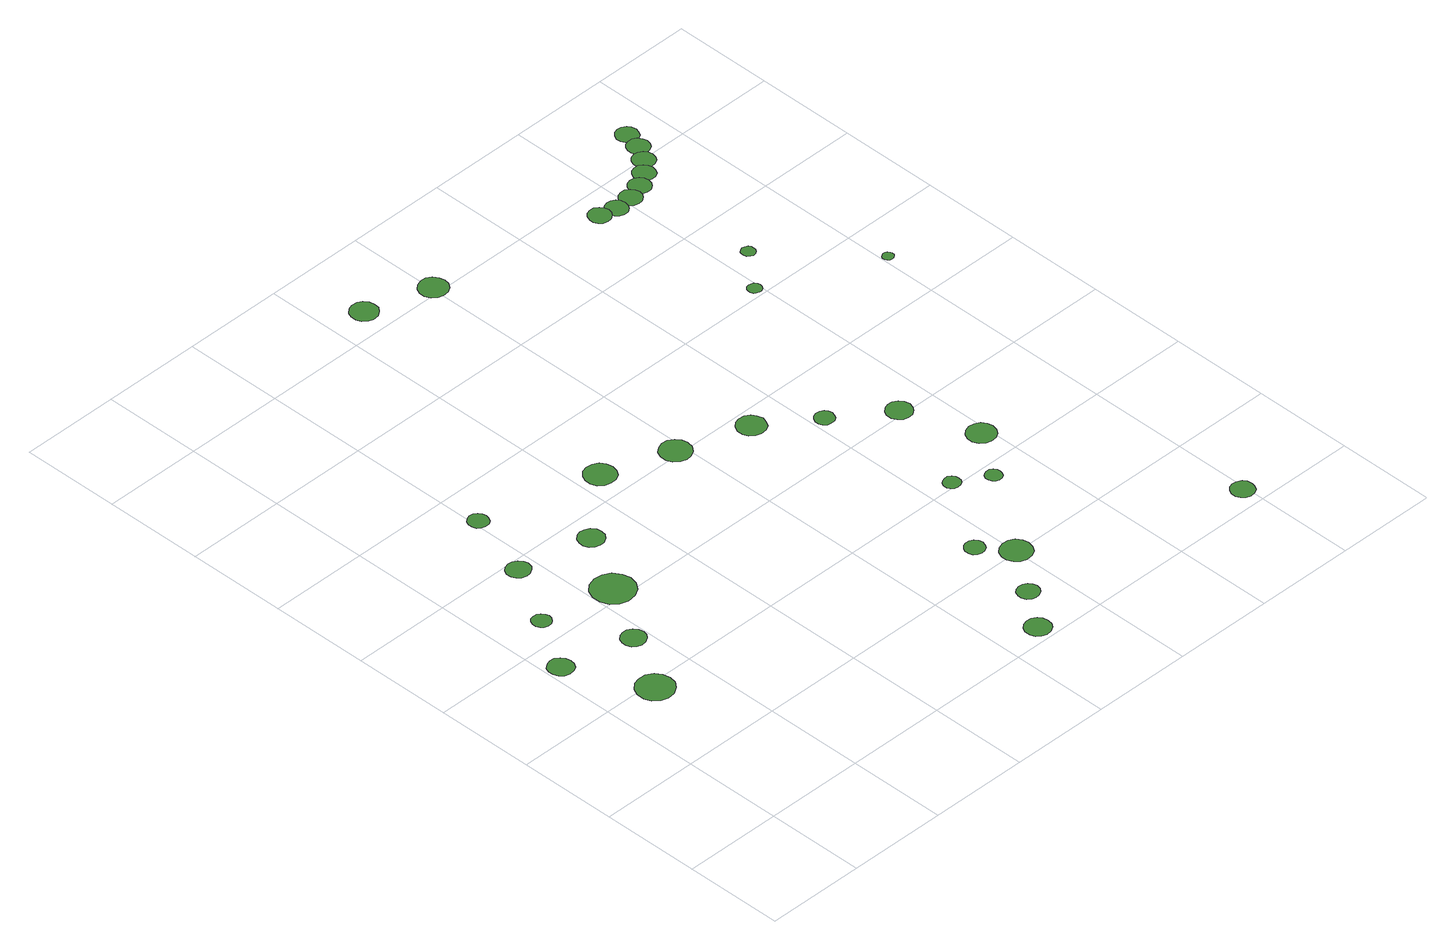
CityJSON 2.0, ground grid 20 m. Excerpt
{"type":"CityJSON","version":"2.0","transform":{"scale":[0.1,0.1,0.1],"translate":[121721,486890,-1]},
"CityObjects":{
"tree1":{"type":"SolitaryVegetationObject","attributes":{"function":"something"},"geometry":[{"type":"MultiSurface","lod":"1","boundaries":[[[0,1,2,3,4,5,6,7,8,9,10,11,12,13,14]]]}]},
"tree2":{"type":"SolitaryVegetationObject","attributes":{"function":"something"},"geometry":[{"type":"MultiSurface","lod":"1","boundaries":[[[15,16,17,18,19,20,21,22,23,24,25,26,27,28,29]]]}]},
"tree3":{"type":"SolitaryVegetationObject","attributes":{"function":"something"},"geometry":[{"type":"MultiSurface","lod":"1","boundaries":[[[30,31,32,33,34,35,36,37,38,39,40,41,42,43,44]]]}]},
"tree4":{"type":"SolitaryVegetationObject","attributes":{"function":"something"},"geometry":[{"type":"MultiSurface","lod":"1","boundaries":[[[45,46,47,48,49,50,51,52,53,54,55,56,57,58,59]]]}]},
"tree5":{"type":"SolitaryVegetationObject","attributes":{"function":"something"},"geometry":[{"type":"MultiSurface","lod":"1","boundaries":[[[60,61,62,63,64,65,66,67,68,69,70,71,72,73,74]]]}]},
"tree6":{"type":"SolitaryVegetationObject","attributes":{"function":"something"},"geometry":[{"type":"MultiSurface","lod":"1","boundaries":[[[75,76,77,78,79,80,81,82,83,84,85,86,87,88,89]]]}]},
"tree7":{"type":"SolitaryVegetationObject","attributes":{"function":"something"},"geometry":[{"type":"MultiSurface","lod":"1","boundaries":[[[90,91,92,93,94,95,96,97,98,99,100,101,102,103,104]]]}]},
"tree8":{"type":"SolitaryVegetationObject","attributes":{"function":"something"},"geometry":[{"type":"MultiSurface","lod":"1","boundaries":[[[105,106,107,108,109,110,111,112,113,114,115,116,117,118,119]]]}]},
"tree9":{"type":"SolitaryVegetationObject","attributes":{"function":"something"},"geometry":[{"type":"MultiSurface","lod":"1","boundaries":[[[120,121,122,123,124,125,126,127,128,129,130,131,132,133,134]]]}]},
"tree10":{"type":"SolitaryVegetationObject","attributes":{"function":"something"},"geometry":[{"type":"MultiSurface","lod":"1","boundaries":[[[135,136,137,138,139,140,141,142,143,144,145,146,147,148,149]]]}]},
"tree11":{"type":"SolitaryVegetationObject","attributes":{"function":"something"},"geometry":[{"type":"MultiSurface","lod":"1","boundaries":[[[150,151,152,153,154,155,156,157,158,159,160,161,162,163,164]]]}]},
"tree12":{"type":"SolitaryVegetationObject","attributes":{"function":"something"},"geometry":[{"type":"MultiSurface","lod":"1","boundaries":[[[165,166,167,168,169,170,171,172,173,174,175,176,177,178,179]]]}]},
"tree13":{"type":"SolitaryVegetationObject","attributes":{"function":"something"},"geometry":[{"type":"MultiSurface","lod":"1","boundaries":[[[180,181,182,183,184,185,186,187,188,189,190,191,192,193,194]]]}]},
"tree14":{"type":"SolitaryVegetationObject","attributes":{"function":"something"},"geometry":[{"type":"MultiSurface","lod":"1","boundaries":[[[195,196,197,198,199,200,201,202,203,204,205,206,207,208,209]]]}]},
"tree15":{"type":"SolitaryVegetationObject","attributes":{"function":"something"},"geometry":[{"type":"MultiSurface","lod":"1","boundaries":[[[210,211,212,213,214,215,216,217,218,219,220,221,222,223,224]]]}]},
"tree16":{"type":"SolitaryVegetationObject","attributes":{"function":"something"},"geometry":[{"type":"MultiSurface","lod":"1","boundaries":[[[225,226,227,228,229,230,231,232,233,234,235,236,237,238,239]]]}]},
"tree17":{"type":"SolitaryVegetationObject","attributes":{"function":"something"},"geometry":[{"type":"MultiSurface","lod":"1","boundaries":[[[240,241,242,243,244,245,246,247,248,249,250,251,252,253,254]]]}]},
"tree18":{"type":"SolitaryVegetationObject","attributes":{"function":"something"},"geometry":[{"type":"MultiSurface","lod":"1","boundaries":[[[255,256,257,258,259,260,261,262,263,264,265,266,267,268,269]]]}]},
"tree19":{"type":"SolitaryVegetationObject","attributes":{"function":"something"},"geometry":[{"type":"MultiSurface","lod":"1","boundaries":[[[270,271,272,273,274,275,276,277,278,279,280,281,282,283,284]]]}]},
"tree20":{"type":"SolitaryVegetationObject","attributes":{"function":"something"},"geometry":[{"type":"MultiSurface","lod":"1","boundaries":[[[285,286,287,288,289,290,291,292,293,294,295,296,297,298,299]]]}]},
"tree21":{"type":"SolitaryVegetationObject","attributes":{"function":"something"},"geometry":[{"type":"MultiSurface","lod":"1","boundaries":[[[300,301,302,303,304,305,306,307,308,309,310,311,312,313,314]]]}]},
"tree22":{"type":"SolitaryVegetationObject","attributes":{"function":"something"},"geometry":[{"type":"MultiSurface","lod":"1","boundaries":[[[315,316,317,318,319,320,321,322,323,324,325,326,327,328,329]]]}]},
"tree23":{"type":"SolitaryVegetationObject","attributes":{"function":"something"},"geometry":[{"type":"MultiSurface","lod":"1","boundaries":[[[330,331,332,333,334,335,336,337,338,339,340,341,342,343,344]]]}]},
"tree24":{"type":"SolitaryVegetationObject","attributes":{"function":"something"},"geometry":[{"type":"MultiSurface","lod":"1","boundaries":[[[345,346,347,348,349,350,351,352,353,354,355,356,357,358,359]]]}]},
"tree25":{"type":"SolitaryVegetationObject","attributes":{"function":"something"},"geometry":[{"type":"MultiSurface","lod":"1","boundaries":[[[360,361,362,363,364,365,366,367,368,369,370,371,372,373,374]]]}]},
"tree26":{"type":"SolitaryVegetationObject","attributes":{"function":"something"},"geometry":[{"type":"MultiSurface","lod":"1","boundaries":[[[375,376,377,378,379,380,381,382,383,384,385,386,387,388,389]]]}]},
"tree27":{"type":"SolitaryVegetationObject","attributes":{"function":"something"},"geometry":[{"type":"MultiSurface","lod":"1","boundaries":[[[390,391,392,393,394,395,396,397,398,399,400,401,402,403,404]]]}]},
"tree28":{"type":"SolitaryVegetationObject","attributes":{"function":"something"},"geometry":[{"type":"MultiSurface","lod":"1","boundaries":[[[405,406,407,408,409,410,411,412,413,414,415,416,417,418,419]]]}]},
"tree29":{"type":"SolitaryVegetationObject","attributes":{"function":"something"},"geometry":[{"type":"MultiSurface","lod":"1","boundaries":[[[420,421,422,423,424,425,426,427,428,429,430,431,432,433,434]]]}]},
"tree30":{"type":"SolitaryVegetationObject","attributes":{"function":"something"},"geometry":[{"type":"MultiSurface","lod":"1","boundaries":[[[435,436,437,438,439,440,441,442,443,444,445,446,447,448,449]]]}]},
"tree31":{"type":"SolitaryVegetationObject","attributes":{"function":"something"},"geometry":[{"type":"MultiSurface","lod":"1","boundaries":[[[450,451,452,453,454,455,456,457,458,459,460,461,462,463,464]]]}]},
"tree32":{"type":"SolitaryVegetationObject","attributes":{"function":"something"},"geometry":[{"type":"MultiSurface","lod":"1","boundaries":[[[465,466,467,468,469,470,471,472,473,474,475,476,477,478,479]]]}]},
"tree33":{"type":"SolitaryVegetationObject","attributes":{"function":"something"},"geometry":[{"type":"MultiSurface","lod":"1","boundaries":[[[480,481,482,483,484,485,486,487,488,489,490,491,492,493,494]]]}]},
"tree34":{"type":"SolitaryVegetationObject","attributes":{"function":"something"},"geometry":[{"type":"MultiSurface","lod":"1","boundaries":[[[495,496,497,498,499,500,501,502,503,504,505,506,507,508,509]]]}]}
},
"vertices":[
[55,543,10],[53,553,10],[47,561,10],[38,567,10],[28,568,10],[18,564,10],[10,558,10],[6,548,10],[6,538,10],[10,528,10],[18,521,10],[28,518,10],[38,519,10],[47,524,10],[53,533,10],
[142,389,10],[139,404,10],[130,416,10],[116,424,10],[101,425,10],[87,421,10],[75,410,10],[69,397,10],[69,381,10],[75,367,10],[87,357,10],[101,352,10],[116,354,10],[130,362,10],[139,374,10],
[115,654,10],[113,661,10],[108,668,10],[102,672,10],[94,672,10],[86,670,10],[81,665,10],[78,658,10],[78,650,10],[81,643,10],[86,638,10],[94,635,10],[102,636,10],[108,640,10],[113,646,10],
[198,508,10],[196,518,10],[190,526,10],[181,532,10],[171,532,10],[162,529,10],[154,523,10],[150,513,10],[150,503,10],[154,494,10],[162,488,10],[171,485,10],[181,486,10],[190,491,10],[196,499,10],
[190,779,10],[188,788,10],[182,796,10],[173,801,10],[164,802,10],[154,799,10],[147,793,10],[143,784,10],[143,774,10],[147,765,10],[154,759,10],[164,756,10],[173,757,10],[182,762,10],[188,769,10],
[286,626,10],[282,643,10],[272,658,10],[257,666,10],[239,668,10],[222,663,10],[209,651,10],[202,635,10],[202,617,10],[209,601,10],[222,589,10],[239,584,10],[257,586,10],[272,595,10],[282,609,10],
[231,920,10],[229,928,10],[225,935,10],[218,939,10],[209,940,10],[201,937,10],[195,932,10],[192,924,10],[192,916,10],[195,908,10],[201,903,10],[209,900,10],[218,901,10],[225,905,10],[229,912,10],
[340,749,10],[338,759,10],[331,768,10],[322,773,10],[312,774,10],[302,771,10],[294,764,10],[290,754,10],[290,744,10],[294,734,10],[302,727,10],[312,724,10],[322,725,10],[331,730,10],[338,739,10],
[708,33,10],[706,44,10],[700,52,10],[691,57,10],[680,58,10],[670,55,10],[662,48,10],[658,39,10],[658,28,10],[662,18,10],[670,12,10],[680,8,10],[691,9,10],[700,15,10],[706,23,10],
[478,858,10],[475,871,10],[468,881,10],[457,887,10],[444,889,10],[432,885,10],[422,876,10],[417,865,10],[417,852,10],[422,840,10],[432,832,10],[444,828,10],[457,829,10],[468,835,10],[475,846,10],
[761,112,10],[759,121,10],[754,128,10],[746,132,10],[737,133,10],[729,131,10],[722,125,10],[718,116,10],[718,108,10],[722,99,10],[729,93,10],[737,91,10],[746,92,10],[754,96,10],[759,103,10],
[614,811,10],[612,823,10],[604,833,10],[593,840,10],[581,841,10],[569,837,10],[559,829,10],[554,817,10],[554,804,10],[559,793,10],[569,784,10],[581,780,10],[593,782,10],[604,788,10],[612,798,10],
[779,261,10],[777,269,10],[772,276,10],[765,280,10],[757,280,10],[749,278,10],[743,272,10],[740,265,10],[740,257,10],[743,249,10],[749,244,10],[757,241,10],[765,242,10],[772,246,10],[777,253,10],
[834,204,10],[831,216,10],[824,227,10],[813,233,10],[800,234,10],[788,230,10],[779,222,10],[774,210,10],[774,198,10],[779,186,10],[788,178,10],[800,174,10],[813,175,10],[824,181,10],[831,192,10],
[502,1456,10],[500,1467,10],[493,1476,10],[484,1481,10],[472,1482,10],[462,1479,10],[453,1471,10],[449,1461,10],[449,1450,10],[453,1440,10],[462,1432,10],[472,1429,10],[484,1430,10],[493,1436,10],[500,1445,10],
[752,765,10],[749,777,10],[743,786,10],[733,792,10],[721,793,10],[710,790,10],[701,782,10],[696,771,10],[696,759,10],[701,749,10],[710,741,10],[721,737,10],[733,738,10],[743,744,10],[749,754,10],
[873,412,10],[872,418,10],[868,424,10],[862,428,10],[855,428,10],[848,426,10],[843,422,10],[840,415,10],[840,408,10],[843,402,10],[848,397,10],[855,395,10],[862,396,10],[868,399,10],[872,405,10],
[633,1416,10],[631,1427,10],[624,1437,10],[614,1443,10],[602,1444,10],[591,1440,10],[582,1432,10],[577,1422,10],[577,1410,10],[582,1399,10],[591,1391,10],[602,1388,10],[614,1389,10],[624,1395,10],[631,1404,10],
[937,374,10],[936,381,10],[932,386,10],[926,390,10],[919,390,10],[913,388,10],[908,384,10],[905,378,10],[905,371,10],[908,365,10],[913,360,10],[919,358,10],[926,359,10],[932,362,10],[936,368,10],
[846,690,10],[844,698,10],[840,704,10],[833,708,10],[825,709,10],[817,706,10],[811,701,10],[808,694,10],[808,686,10],[811,679,10],[817,673,10],[825,671,10],[833,672,10],[840,676,10],[844,682,10],
[957,612,10],[954,623,10],[948,631,10],[939,637,10],[929,638,10],[919,634,10],[911,627,10],[906,618,10],[906,607,10],[911,598,10],[919,590,10],[929,587,10],[939,588,10],[948,594,10],[954,602,10],
[1015,469,10],[1012,480,10],[1006,489,10],[996,495,10],[984,497,10],[973,493,10],[964,485,10],[959,474,10],[959,463,10],[964,452,10],[973,444,10],[984,441,10],[996,442,10],[1006,448,10],[1012,457,10],
[1217,42,10],[1215,52,10],[1210,59,10],[1201,64,10],[1192,65,10],[1183,62,10],[1176,56,10],[1172,47,10],[1172,37,10],[1176,29,10],[1183,22,10],[1192,19,10],[1201,20,10],[1210,25,10],[1215,33,10],
[1005,1020,10],[1004,1026,10],[1000,1031,10],[995,1033,10],[990,1034,10],[984,1032,10],[980,1028,10],[978,1023,10],[978,1018,10],[980,1012,10],[984,1009,10],[990,1007,10],[995,1007,10],[1000,1010,10],[1004,1015,10],
[966,1348,10],[964,1357,10],[959,1364,10],[951,1369,10],[942,1370,10],[933,1367,10],[927,1361,10],[923,1352,10],[923,1343,10],[927,1335,10],[933,1329,10],[942,1326,10],[951,1327,10],[959,1332,10],[964,1339,10],
[1000,1341,10],[998,1350,10],[993,1357,10],[985,1362,10],[976,1363,10],[967,1360,10],[961,1354,10],[957,1345,10],[957,1336,10],[961,1328,10],[967,1322,10],[976,1319,10],[985,1320,10],[993,1325,10],[998,1332,10],
[1068,1098,10],[1067,1103,10],[1064,1108,10],[1059,1111,10],[1053,1112,10],[1048,1110,10],[1043,1106,10],[1041,1101,10],[1041,1095,10],[1043,1090,10],[1048,1086,10],[1053,1084,10],[1059,1085,10],[1064,1088,10],[1067,1092,10],
[1038,1344,10],[1036,1353,10],[1031,1360,10],[1023,1365,10],[1014,1366,10],[1005,1363,10],[998,1357,10],[994,1349,10],[994,1340,10],[998,1331,10],[1005,1325,10],[1014,1322,10],[1023,1323,10],[1031,1328,10],[1036,1335,10],
[1071,1355,10],[1069,1364,10],[1064,1371,10],[1056,1376,10],[1047,1377,10],[1038,1374,10],[1032,1368,10],[1028,1360,10],[1028,1350,10],[1032,1342,10],[1038,1336,10],[1047,1333,10],[1056,1334,10],[1064,1339,10],[1069,1346,10],
[1225,918,10],[1224,922,10],[1221,926,10],[1217,928,10],[1213,928,10],[1209,927,10],[1205,924,10],[1203,920,10],[1203,915,10],[1205,911,10],[1209,908,10],[1213,907,10],[1217,907,10],[1221,910,10],[1224,913,10],
[1101,1374,10],[1099,1383,10],[1094,1390,10],[1086,1395,10],[1077,1395,10],[1068,1393,10],[1062,1387,10],[1058,1378,10],[1058,1369,10],[1062,1361,10],[1068,1355,10],[1077,1352,10],[1086,1353,10],[1094,1357,10],[1099,1365,10],
[1126,1399,10],[1124,1408,10],[1119,1415,10],[1111,1420,10],[1102,1421,10],[1093,1418,10],[1086,1412,10],[1083,1404,10],[1083,1395,10],[1086,1386,10],[1093,1380,10],[1102,1377,10],[1111,1378,10],[1119,1383,10],[1124,1390,10],
[1145,1431,10],[1143,1440,10],[1138,1448,10],[1130,1452,10],[1121,1453,10],[1112,1450,10],[1106,1444,10],[1102,1436,10],[1102,1427,10],[1106,1418,10],[1112,1412,10],[1121,1409,10],[1130,1410,10],[1138,1415,10],[1143,1422,10],
[1154,1467,10],[1152,1476,10],[1147,1483,10],[1139,1488,10],[1130,1489,10],[1121,1486,10],[1115,1480,10],[1111,1471,10],[1111,1462,10],[1115,1454,10],[1121,1448,10],[1130,1445,10],[1139,1446,10],[1147,1450,10],[1152,1458,10]
]}
